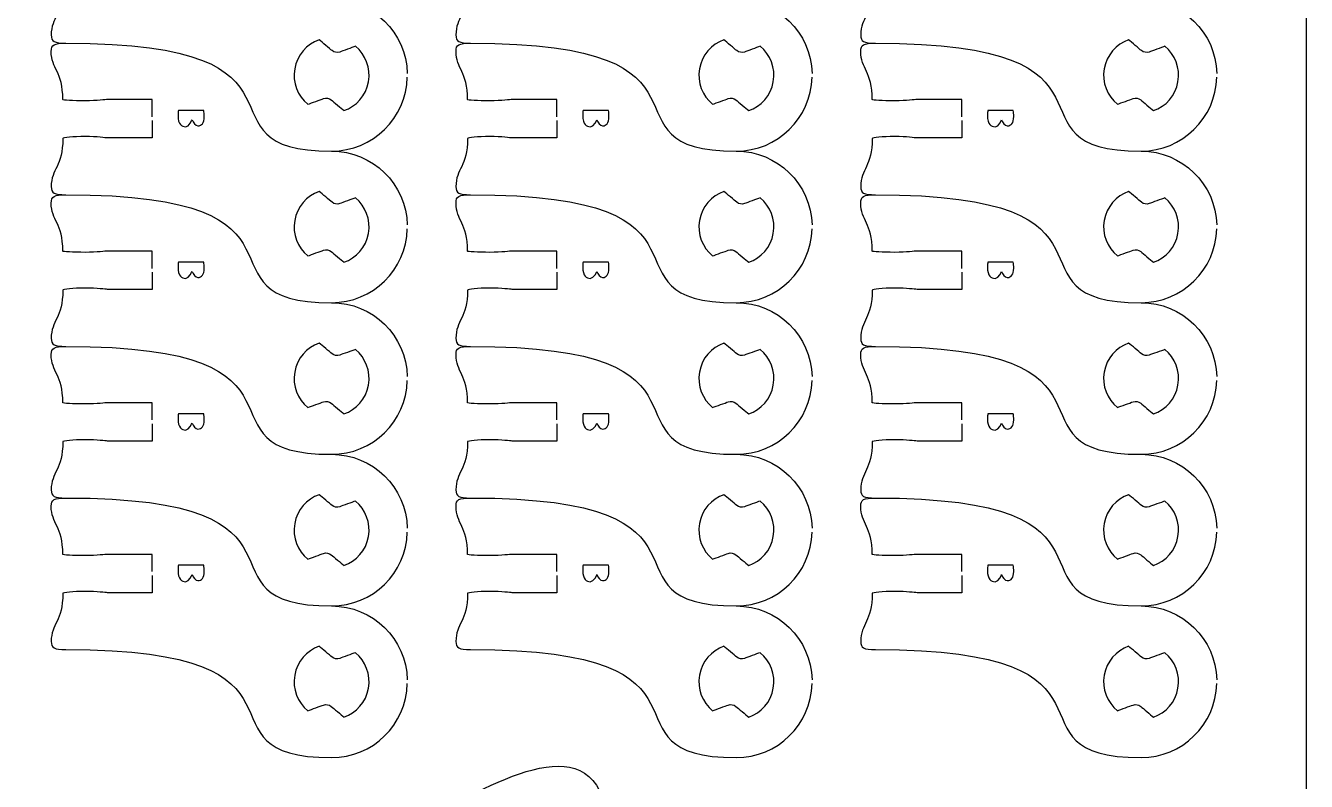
# Model space of a CAD drawing. Extents: x 0 to 300, y 0 to 300.
# Drawn here: x 199.8 to 300, y 188.4 to 247.6 of the extents above; entities that cross this region are included whole.
import ezdxf

# ---------------------------------------------------------------- set-up
doc = ezdxf.new("R2010")
doc.units = 0
doc.header["$MEASUREMENT"] = 0
doc.layers.add('DEFAULT', color=7, linetype='CONTINUOUS')

msp = doc.modelspace()

# ---------------------------------------------------------------- linework, layer by layer
at = {"layer": 'DEFAULT', "color": 1}
msp.add_lwpolyline([(300, 5.25), (300, 294.95)], dxfattribs=at)
for points, knots in [([(209.68, 252), (209.68, 251.55), (209.68, 251.1), (209.68, 250.65), (209.68, 250.65), (207.05, 250.65), (206.18, 250.65), (206, 250.65), (205.39, 250.75), (204.43, 250.75), (203.47, 250.75), (202.69, 250.66), (202.68, 250.6), (202.68, 248.39), (201.77, 248.23), (201.77, 246.84), (201.77, 246.32), (202, 246.19), (202.92, 246.19), (224.19, 246.19), (212.29, 237.75), (223.71, 237.74), (226.93, 237.74), (229.56, 240.32), (229.64, 243.53)], [0, 0, 0, 0, 3.83, 3.83, 3.83, 4.83, 4.83, 4.83, 5.83, 5.83, 5.83, 6.83, 6.83, 6.83, 7.83, 7.83, 7.83, 8.83, 8.83, 8.83, 9.83, 9.83, 9.83, 10.83, 10.83, 10.83, 10.83]), ([(241.35, 252), (241.35, 251.55), (241.35, 251.1), (241.35, 250.65), (241.35, 250.65), (238.73, 250.65), (237.85, 250.65), (237.68, 250.65), (237.07, 250.75), (236.1, 250.75), (235.14, 250.75), (234.36, 250.66), (234.35, 250.6), (234.35, 248.39), (233.44, 248.23), (233.44, 246.84), (233.44, 246.32), (233.67, 246.19), (234.59, 246.19), (255.86, 246.19), (243.96, 237.75), (255.38, 237.74), (258.61, 237.74), (261.24, 240.32), (261.32, 243.53)], [0, 0, 0, 0, 3.83, 3.83, 3.83, 4.83, 4.83, 4.83, 5.83, 5.83, 5.83, 6.83, 6.83, 6.83, 7.83, 7.83, 7.83, 8.83, 8.83, 8.83, 9.83, 9.83, 9.83, 10.83, 10.83, 10.83, 10.83]), ([(273.03, 252), (273.03, 251.55), (273.03, 251.1), (273.03, 250.65), (273.03, 250.65), (270.4, 250.65), (269.53, 250.65), (269.35, 250.65), (268.74, 250.75), (267.78, 250.75), (266.82, 250.75), (266.04, 250.66), (266.03, 250.6), (266.03, 248.39), (265.12, 248.23), (265.12, 246.84), (265.12, 246.32), (265.35, 246.19), (266.27, 246.19), (287.54, 246.19), (275.64, 237.75), (287.06, 237.74), (290.28, 237.74), (292.91, 240.32), (292.99, 243.53)], [0, 0, 0, 0, 3.83, 3.83, 3.83, 4.83, 4.83, 4.83, 5.83, 5.83, 5.83, 6.83, 6.83, 6.83, 7.83, 7.83, 7.83, 8.83, 8.83, 8.83, 9.83, 9.83, 9.83, 10.83, 10.83, 10.83, 10.83]), ([(209.68, 240.43), (209.68, 240.88), (209.68, 241.33), (209.68, 241.78), (208.51, 241.78), (207.35, 241.78), (206.18, 241.78), (206, 241.78), (205.4, 241.68), (204.43, 241.68), (203.46, 241.68), (202.68, 241.73), (202.68, 241.78), (202.68, 244), (201.77, 244.16), (201.77, 245.55), (201.77, 246.07), (202, 246.19), (202.92, 246.19)], [0, 0, 0, 0, 3.83, 3.83, 3.83, 13.75, 13.75, 13.75, 14.75, 14.75, 14.75, 15.75, 15.75, 15.75, 16.75, 16.75, 16.75, 17.75, 17.75, 17.75, 17.75]), ([(220.83, 244.19), (221.02, 245.27), (221.77, 246.11), (222.74, 246.45), (222.97, 246.26), (223.55, 245.77), (223.75, 245.61), (223.91, 245.47), (224.14, 245.43), (224.35, 245.5), (224.59, 245.59), (225.31, 245.85), (225.58, 245.95), (226.37, 245.3), (226.79, 244.25), (226.6, 243.17), (226.41, 242.08), (225.65, 241.24), (224.68, 240.91), (224.46, 241.1), (223.88, 241.58), (223.68, 241.75), (223.52, 241.89), (223.29, 241.93), (223.08, 241.85), (222.84, 241.77), (222.14, 241.51), (221.86, 241.41), (221.06, 242.05), (220.63, 243.11), (220.83, 244.19)], [1, 1, 1, 1, 2, 2, 2, 3, 3, 3, 4, 4, 4, 5, 5, 5, 6, 6, 6, 7, 7, 7, 8, 8, 8, 9, 9, 9, 10, 10, 10, 11, 11, 11, 11]), ([(241.35, 240.43), (241.35, 240.88), (241.35, 241.33), (241.35, 241.78), (240.19, 241.78), (239.02, 241.78), (237.85, 241.78), (237.68, 241.78), (237.07, 241.68), (236.1, 241.68), (235.13, 241.68), (234.35, 241.73), (234.35, 241.78), (234.35, 244), (233.45, 244.16), (233.45, 245.55), (233.45, 246.07), (233.67, 246.19), (234.59, 246.19)], [0, 0, 0, 0, 3.83, 3.83, 3.83, 13.75, 13.75, 13.75, 14.75, 14.75, 14.75, 15.75, 15.75, 15.75, 16.75, 16.75, 16.75, 17.75, 17.75, 17.75, 17.75]), ([(252.5, 244.19), (252.69, 245.27), (253.45, 246.11), (254.42, 246.45), (254.64, 246.26), (255.23, 245.77), (255.42, 245.61), (255.59, 245.47), (255.82, 245.43), (256.02, 245.5), (256.26, 245.59), (256.98, 245.85), (257.25, 245.95), (258.04, 245.3), (258.47, 244.25), (258.28, 243.17), (258.09, 242.08), (257.33, 241.24), (256.36, 240.91), (256.13, 241.1), (255.55, 241.58), (255.36, 241.75), (255.19, 241.89), (254.96, 241.93), (254.76, 241.85), (254.52, 241.77), (253.81, 241.51), (253.53, 241.41), (252.74, 242.05), (252.31, 243.11), (252.5, 244.19)], [1, 1, 1, 1, 2, 2, 2, 3, 3, 3, 4, 4, 4, 5, 5, 5, 6, 6, 6, 7, 7, 7, 8, 8, 8, 9, 9, 9, 10, 10, 10, 11, 11, 11, 11]), ([(273.03, 240.43), (273.03, 240.88), (273.03, 241.33), (273.03, 241.78), (271.86, 241.78), (270.7, 241.78), (269.53, 241.78), (269.35, 241.78), (268.75, 241.68), (267.78, 241.68), (266.81, 241.68), (266.03, 241.73), (266.03, 241.78), (266.03, 244), (265.12, 244.16), (265.12, 245.55), (265.12, 246.07), (265.35, 246.19), (266.27, 246.19)], [0, 0, 0, 0, 3.83, 3.83, 3.83, 13.75, 13.75, 13.75, 14.75, 14.75, 14.75, 15.75, 15.75, 15.75, 16.75, 16.75, 16.75, 17.75, 17.75, 17.75, 17.75]), ([(284.17, 244.19), (284.36, 245.27), (285.12, 246.11), (286.09, 246.45), (286.32, 246.26), (286.9, 245.77), (287.09, 245.61), (287.26, 245.47), (287.49, 245.43), (287.69, 245.5), (287.93, 245.59), (288.65, 245.85), (288.93, 245.95), (289.72, 245.3), (290.14, 244.25), (289.95, 243.17), (289.76, 242.08), (289, 241.24), (288.03, 240.91), (287.81, 241.1), (287.23, 241.58), (287.03, 241.75), (286.87, 241.89), (286.64, 241.93), (286.43, 241.85), (286.19, 241.77), (285.49, 241.51), (285.21, 241.41), (284.41, 242.05), (283.98, 243.11), (284.17, 244.19)], [1, 1, 1, 1, 2, 2, 2, 3, 3, 3, 4, 4, 4, 5, 5, 5, 6, 6, 6, 7, 7, 7, 8, 8, 8, 9, 9, 9, 10, 10, 10, 11, 11, 11, 11]), ([(209.68, 240.13), (209.68, 239.68), (209.68, 239.23), (209.68, 238.78), (209.68, 238.78), (207.05, 238.78), (206.18, 238.78), (206, 238.78), (205.39, 238.88), (204.43, 238.89), (203.47, 238.88), (202.69, 238.8), (202.68, 238.74), (202.68, 236.53), (201.77, 236.36), (201.77, 234.97), (201.77, 234.45), (202, 234.33), (202.92, 234.33), (224.19, 234.33), (212.29, 225.88), (223.71, 225.88), (226.93, 225.87), (229.56, 228.46), (229.64, 231.66)], [0, 0, 0, 0, 3.83, 3.83, 3.83, 4.83, 4.83, 4.83, 5.83, 5.83, 5.83, 6.83, 6.83, 6.83, 7.83, 7.83, 7.83, 8.83, 8.83, 8.83, 9.83, 9.83, 9.83, 10.83, 10.83, 10.83, 10.83]), ([(241.35, 240.13), (241.35, 239.68), (241.35, 239.23), (241.35, 238.78), (241.35, 238.78), (238.73, 238.78), (237.85, 238.78), (237.68, 238.78), (237.07, 238.88), (236.1, 238.89), (235.14, 238.88), (234.36, 238.8), (234.35, 238.74), (234.35, 236.53), (233.44, 236.36), (233.44, 234.97), (233.44, 234.45), (233.67, 234.33), (234.59, 234.33), (255.86, 234.33), (243.96, 225.88), (255.38, 225.88), (258.61, 225.87), (261.24, 228.46), (261.32, 231.66)], [0, 0, 0, 0, 3.83, 3.83, 3.83, 4.83, 4.83, 4.83, 5.83, 5.83, 5.83, 6.83, 6.83, 6.83, 7.83, 7.83, 7.83, 8.83, 8.83, 8.83, 9.83, 9.83, 9.83, 10.83, 10.83, 10.83, 10.83]), ([(273.03, 240.13), (273.03, 239.68), (273.03, 239.23), (273.03, 238.78), (273.03, 238.78), (270.4, 238.78), (269.53, 238.78), (269.35, 238.78), (268.74, 238.88), (267.78, 238.89), (266.82, 238.88), (266.04, 238.8), (266.03, 238.74), (266.03, 236.53), (265.12, 236.36), (265.12, 234.97), (265.12, 234.45), (265.35, 234.33), (266.27, 234.33), (287.54, 234.33), (275.64, 225.88), (287.06, 225.88), (290.28, 225.87), (292.91, 228.46), (292.99, 231.66)], [0, 0, 0, 0, 3.83, 3.83, 3.83, 4.83, 4.83, 4.83, 5.83, 5.83, 5.83, 6.83, 6.83, 6.83, 7.83, 7.83, 7.83, 8.83, 8.83, 8.83, 9.83, 9.83, 9.83, 10.83, 10.83, 10.83, 10.83]), ([(220.83, 232.32), (221.02, 233.4), (221.77, 234.24), (222.74, 234.58), (222.97, 234.39), (223.55, 233.91), (223.75, 233.74), (223.91, 233.6), (224.14, 233.56), (224.35, 233.63), (224.59, 233.73), (225.31, 233.98), (225.58, 234.08), (226.37, 233.43), (226.79, 232.38), (226.6, 231.3), (226.41, 230.22), (225.65, 229.38), (224.68, 229.04), (224.46, 229.23), (223.88, 229.71), (223.68, 229.88), (223.52, 230.02), (223.29, 230.06), (223.08, 229.99), (222.84, 229.9), (222.14, 229.64), (221.86, 229.54), (221.06, 230.19), (220.63, 231.24), (220.83, 232.32)], [1, 1, 1, 1, 2, 2, 2, 3, 3, 3, 4, 4, 4, 5, 5, 5, 6, 6, 6, 7, 7, 7, 8, 8, 8, 9, 9, 9, 10, 10, 10, 11, 11, 11, 11]), ([(252.5, 232.32), (252.69, 233.4), (253.45, 234.24), (254.42, 234.58), (254.64, 234.39), (255.23, 233.91), (255.42, 233.74), (255.59, 233.6), (255.82, 233.56), (256.02, 233.63), (256.26, 233.73), (256.98, 233.98), (257.25, 234.08), (258.04, 233.43), (258.47, 232.38), (258.28, 231.3), (258.09, 230.22), (257.33, 229.38), (256.36, 229.04), (256.13, 229.23), (255.55, 229.71), (255.36, 229.88), (255.19, 230.02), (254.96, 230.06), (254.76, 229.99), (254.52, 229.9), (253.81, 229.64), (253.53, 229.54), (252.74, 230.19), (252.31, 231.24), (252.5, 232.32)], [1, 1, 1, 1, 2, 2, 2, 3, 3, 3, 4, 4, 4, 5, 5, 5, 6, 6, 6, 7, 7, 7, 8, 8, 8, 9, 9, 9, 10, 10, 10, 11, 11, 11, 11]), ([(284.17, 232.32), (284.36, 233.4), (285.12, 234.24), (286.09, 234.58), (286.32, 234.39), (286.9, 233.91), (287.09, 233.74), (287.26, 233.6), (287.49, 233.56), (287.69, 233.63), (287.93, 233.73), (288.65, 233.98), (288.93, 234.08), (289.72, 233.43), (290.14, 232.38), (289.95, 231.3), (289.76, 230.22), (289, 229.38), (288.03, 229.04), (287.81, 229.23), (287.23, 229.71), (287.03, 229.88), (286.87, 230.02), (286.64, 230.06), (286.43, 229.99), (286.19, 229.9), (285.49, 229.64), (285.21, 229.54), (284.41, 230.19), (283.98, 231.24), (284.17, 232.32)], [1, 1, 1, 1, 2, 2, 2, 3, 3, 3, 4, 4, 4, 5, 5, 5, 6, 6, 6, 7, 7, 7, 8, 8, 8, 9, 9, 9, 10, 10, 10, 11, 11, 11, 11]), ([(209.68, 228.56), (209.68, 229.02), (209.68, 229.47), (209.68, 229.92), (208.51, 229.92), (207.35, 229.92), (206.18, 229.92), (206, 229.92), (205.4, 229.82), (204.43, 229.82), (203.46, 229.82), (202.68, 229.86), (202.68, 229.92), (202.68, 232.13), (201.77, 232.29), (201.77, 233.68), (201.77, 234.2), (202, 234.33), (202.92, 234.33)], [0, 0, 0, 0, 3.83, 3.83, 3.83, 13.75, 13.75, 13.75, 14.75, 14.75, 14.75, 15.75, 15.75, 15.75, 16.75, 16.75, 16.75, 17.75, 17.75, 17.75, 17.75]), ([(241.35, 228.56), (241.35, 229.02), (241.35, 229.47), (241.35, 229.92), (240.19, 229.92), (239.02, 229.92), (237.85, 229.92), (237.68, 229.92), (237.07, 229.82), (236.1, 229.82), (235.13, 229.82), (234.35, 229.86), (234.35, 229.92), (234.35, 232.13), (233.45, 232.29), (233.45, 233.68), (233.45, 234.2), (233.67, 234.33), (234.59, 234.33)], [0, 0, 0, 0, 3.83, 3.83, 3.83, 13.75, 13.75, 13.75, 14.75, 14.75, 14.75, 15.75, 15.75, 15.75, 16.75, 16.75, 16.75, 17.75, 17.75, 17.75, 17.75]), ([(273.03, 228.56), (273.03, 229.02), (273.03, 229.47), (273.03, 229.92), (271.86, 229.92), (270.7, 229.92), (269.53, 229.92), (269.35, 229.92), (268.75, 229.82), (267.78, 229.82), (266.81, 229.82), (266.03, 229.86), (266.03, 229.92), (266.03, 232.13), (265.12, 232.29), (265.12, 233.68), (265.12, 234.2), (265.35, 234.33), (266.27, 234.33)], [0, 0, 0, 0, 3.83, 3.83, 3.83, 13.75, 13.75, 13.75, 14.75, 14.75, 14.75, 15.75, 15.75, 15.75, 16.75, 16.75, 16.75, 17.75, 17.75, 17.75, 17.75]), ([(209.68, 228.26), (209.68, 227.81), (209.68, 227.36), (209.68, 226.91), (209.68, 226.91), (207.05, 226.92), (206.18, 226.92), (206, 226.92), (205.39, 227.02), (204.43, 227.02), (203.47, 227.02), (202.69, 226.93), (202.68, 226.87), (202.68, 224.66), (201.77, 224.5), (201.77, 223.1), (201.77, 222.58), (202, 222.46), (202.92, 222.46), (224.19, 222.46), (212.29, 214.01), (223.71, 214.01), (226.93, 214.01), (229.56, 216.59), (229.64, 219.79)], [0, 0, 0, 0, 3.83, 3.83, 3.83, 4.83, 4.83, 4.83, 5.83, 5.83, 5.83, 6.83, 6.83, 6.83, 7.83, 7.83, 7.83, 8.83, 8.83, 8.83, 9.83, 9.83, 9.83, 10.83, 10.83, 10.83, 10.83]), ([(241.35, 228.26), (241.35, 227.81), (241.35, 227.36), (241.35, 226.91), (241.35, 226.91), (238.73, 226.92), (237.85, 226.92), (237.68, 226.92), (237.07, 227.02), (236.1, 227.02), (235.14, 227.02), (234.36, 226.93), (234.35, 226.87), (234.35, 224.66), (233.44, 224.5), (233.44, 223.1), (233.44, 222.58), (233.67, 222.46), (234.59, 222.46), (255.86, 222.46), (243.96, 214.01), (255.38, 214.01), (258.61, 214.01), (261.24, 216.59), (261.32, 219.79)], [0, 0, 0, 0, 3.83, 3.83, 3.83, 4.83, 4.83, 4.83, 5.83, 5.83, 5.83, 6.83, 6.83, 6.83, 7.83, 7.83, 7.83, 8.83, 8.83, 8.83, 9.83, 9.83, 9.83, 10.83, 10.83, 10.83, 10.83]), ([(273.03, 228.26), (273.03, 227.81), (273.03, 227.36), (273.03, 226.91), (273.03, 226.91), (270.4, 226.92), (269.53, 226.92), (269.35, 226.92), (268.74, 227.02), (267.78, 227.02), (266.82, 227.02), (266.04, 226.93), (266.03, 226.87), (266.03, 224.66), (265.12, 224.5), (265.12, 223.1), (265.12, 222.58), (265.35, 222.46), (266.27, 222.46), (287.54, 222.46), (275.64, 214.01), (287.06, 214.01), (290.28, 214.01), (292.91, 216.59), (292.99, 219.79)], [0, 0, 0, 0, 3.83, 3.83, 3.83, 4.83, 4.83, 4.83, 5.83, 5.83, 5.83, 6.83, 6.83, 6.83, 7.83, 7.83, 7.83, 8.83, 8.83, 8.83, 9.83, 9.83, 9.83, 10.83, 10.83, 10.83, 10.83]), ([(220.83, 220.45), (221.02, 221.53), (221.77, 222.37), (222.74, 222.72), (222.97, 222.53), (223.55, 222.04), (223.75, 221.87), (223.91, 221.73), (224.14, 221.7), (224.35, 221.77), (224.59, 221.86), (225.31, 222.12), (225.58, 222.21), (226.37, 221.57), (226.79, 220.51), (226.6, 219.43), (226.41, 218.35), (225.65, 217.51), (224.68, 217.17), (224.46, 217.36), (223.88, 217.85), (223.68, 218.01), (223.52, 218.15), (223.29, 218.19), (223.08, 218.12), (222.84, 218.03), (222.14, 217.77), (221.86, 217.67), (221.06, 218.32), (220.63, 219.37), (220.83, 220.45)], [1, 1, 1, 1, 2, 2, 2, 3, 3, 3, 4, 4, 4, 5, 5, 5, 6, 6, 6, 7, 7, 7, 8, 8, 8, 9, 9, 9, 10, 10, 10, 11, 11, 11, 11]), ([(252.5, 220.45), (252.69, 221.53), (253.45, 222.37), (254.42, 222.72), (254.64, 222.53), (255.23, 222.04), (255.42, 221.87), (255.59, 221.73), (255.82, 221.7), (256.02, 221.77), (256.26, 221.86), (256.98, 222.12), (257.25, 222.21), (258.04, 221.57), (258.47, 220.51), (258.28, 219.43), (258.09, 218.35), (257.33, 217.51), (256.36, 217.17), (256.13, 217.36), (255.55, 217.85), (255.36, 218.01), (255.19, 218.15), (254.96, 218.19), (254.76, 218.12), (254.52, 218.03), (253.81, 217.77), (253.53, 217.67), (252.74, 218.32), (252.31, 219.37), (252.5, 220.45)], [1, 1, 1, 1, 2, 2, 2, 3, 3, 3, 4, 4, 4, 5, 5, 5, 6, 6, 6, 7, 7, 7, 8, 8, 8, 9, 9, 9, 10, 10, 10, 11, 11, 11, 11]), ([(284.17, 220.45), (284.36, 221.53), (285.12, 222.37), (286.09, 222.72), (286.32, 222.53), (286.9, 222.04), (287.09, 221.87), (287.26, 221.73), (287.49, 221.7), (287.69, 221.77), (287.93, 221.86), (288.65, 222.12), (288.93, 222.21), (289.72, 221.57), (290.14, 220.51), (289.95, 219.43), (289.76, 218.35), (289, 217.51), (288.03, 217.17), (287.81, 217.36), (287.23, 217.85), (287.03, 218.01), (286.87, 218.15), (286.64, 218.19), (286.43, 218.12), (286.19, 218.03), (285.49, 217.77), (285.21, 217.67), (284.41, 218.32), (283.98, 219.37), (284.17, 220.45)], [1, 1, 1, 1, 2, 2, 2, 3, 3, 3, 4, 4, 4, 5, 5, 5, 6, 6, 6, 7, 7, 7, 8, 8, 8, 9, 9, 9, 10, 10, 10, 11, 11, 11, 11]), ([(209.68, 216.7), (209.68, 217.15), (209.68, 217.6), (209.68, 218.05), (208.51, 218.05), (207.35, 218.05), (206.18, 218.05), (206, 218.05), (205.4, 217.95), (204.43, 217.95), (203.46, 217.95), (202.68, 218), (202.68, 218.05), (202.68, 220.26), (201.77, 220.42), (201.77, 221.82), (201.77, 222.33), (202, 222.46), (202.92, 222.46)], [0, 0, 0, 0, 3.83, 3.83, 3.83, 13.75, 13.75, 13.75, 14.75, 14.75, 14.75, 15.75, 15.75, 15.75, 16.75, 16.75, 16.75, 17.75, 17.75, 17.75, 17.75]), ([(241.35, 216.7), (241.35, 217.15), (241.35, 217.6), (241.35, 218.05), (240.19, 218.05), (239.02, 218.05), (237.85, 218.05), (237.68, 218.05), (237.07, 217.95), (236.1, 217.95), (235.13, 217.95), (234.35, 218), (234.35, 218.05), (234.35, 220.26), (233.45, 220.42), (233.45, 221.82), (233.45, 222.33), (233.67, 222.46), (234.59, 222.46)], [0, 0, 0, 0, 3.83, 3.83, 3.83, 13.75, 13.75, 13.75, 14.75, 14.75, 14.75, 15.75, 15.75, 15.75, 16.75, 16.75, 16.75, 17.75, 17.75, 17.75, 17.75]), ([(273.03, 216.7), (273.03, 217.15), (273.03, 217.6), (273.03, 218.05), (271.86, 218.05), (270.7, 218.05), (269.53, 218.05), (269.35, 218.05), (268.75, 217.95), (267.78, 217.95), (266.81, 217.95), (266.03, 218), (266.03, 218.05), (266.03, 220.26), (265.12, 220.42), (265.12, 221.82), (265.12, 222.33), (265.35, 222.46), (266.27, 222.46)], [0, 0, 0, 0, 3.83, 3.83, 3.83, 13.75, 13.75, 13.75, 14.75, 14.75, 14.75, 15.75, 15.75, 15.75, 16.75, 16.75, 16.75, 17.75, 17.75, 17.75, 17.75]), ([(209.68, 216.4), (209.68, 215.95), (209.68, 215.5), (209.68, 215.05), (209.68, 215.05), (207.05, 215.05), (206.18, 215.05), (206, 215.05), (205.39, 215.15), (204.43, 215.15), (203.47, 215.15), (202.69, 215.06), (202.68, 215), (202.68, 212.79), (201.77, 212.63), (201.77, 211.24), (201.77, 210.71), (202, 210.59), (202.92, 210.59), (224.19, 210.59), (212.29, 202.15), (223.71, 202.14), (226.93, 202.14), (229.56, 204.72), (229.64, 207.92)], [0, 0, 0, 0, 3.83, 3.83, 3.83, 4.83, 4.83, 4.83, 5.83, 5.83, 5.83, 6.83, 6.83, 6.83, 7.83, 7.83, 7.83, 8.83, 8.83, 8.83, 9.83, 9.83, 9.83, 10.83, 10.83, 10.83, 10.83]), ([(241.35, 216.4), (241.35, 215.95), (241.35, 215.5), (241.35, 215.05), (241.35, 215.05), (238.73, 215.05), (237.85, 215.05), (237.68, 215.05), (237.07, 215.15), (236.1, 215.15), (235.14, 215.15), (234.36, 215.06), (234.35, 215), (234.35, 212.79), (233.44, 212.63), (233.44, 211.24), (233.44, 210.71), (233.67, 210.59), (234.59, 210.59), (255.86, 210.59), (243.96, 202.15), (255.38, 202.14), (258.61, 202.14), (261.24, 204.72), (261.32, 207.92)], [0, 0, 0, 0, 3.83, 3.83, 3.83, 4.83, 4.83, 4.83, 5.83, 5.83, 5.83, 6.83, 6.83, 6.83, 7.83, 7.83, 7.83, 8.83, 8.83, 8.83, 9.83, 9.83, 9.83, 10.83, 10.83, 10.83, 10.83]), ([(273.03, 216.4), (273.03, 215.95), (273.03, 215.5), (273.03, 215.05), (273.03, 215.05), (270.4, 215.05), (269.53, 215.05), (269.35, 215.05), (268.74, 215.15), (267.78, 215.15), (266.82, 215.15), (266.04, 215.06), (266.03, 215), (266.03, 212.79), (265.12, 212.63), (265.12, 211.24), (265.12, 210.71), (265.35, 210.59), (266.27, 210.59), (287.54, 210.59), (275.64, 202.15), (287.06, 202.14), (290.28, 202.14), (292.91, 204.72), (292.99, 207.92)], [0, 0, 0, 0, 3.83, 3.83, 3.83, 4.83, 4.83, 4.83, 5.83, 5.83, 5.83, 6.83, 6.83, 6.83, 7.83, 7.83, 7.83, 8.83, 8.83, 8.83, 9.83, 9.83, 9.83, 10.83, 10.83, 10.83, 10.83]), ([(209.68, 204.83), (209.68, 205.28), (209.68, 205.73), (209.68, 206.18), (208.51, 206.18), (207.35, 206.18), (206.18, 206.18), (206, 206.18), (205.4, 206.08), (204.43, 206.08), (203.46, 206.08), (202.68, 206.13), (202.68, 206.18), (202.68, 208.39), (201.77, 208.56), (201.77, 209.95), (201.77, 210.47), (202, 210.59), (202.92, 210.59)], [0, 0, 0, 0, 3.83, 3.83, 3.83, 13.75, 13.75, 13.75, 14.75, 14.75, 14.75, 15.75, 15.75, 15.75, 16.75, 16.75, 16.75, 17.75, 17.75, 17.75, 17.75]), ([(220.83, 208.59), (221.02, 209.67), (221.77, 210.51), (222.74, 210.85), (222.97, 210.66), (223.55, 210.17), (223.75, 210.01), (223.91, 209.87), (224.14, 209.83), (224.35, 209.9), (224.59, 209.99), (225.31, 210.25), (225.58, 210.35), (226.37, 209.7), (226.79, 208.65), (226.6, 207.57), (226.41, 206.48), (225.65, 205.64), (224.68, 205.31), (224.46, 205.49), (223.88, 205.98), (223.68, 206.15), (223.52, 206.28), (223.29, 206.33), (223.08, 206.25), (222.84, 206.16), (222.14, 205.91), (221.86, 205.8), (221.06, 206.45), (220.63, 207.5), (220.83, 208.59)], [1, 1, 1, 1, 2, 2, 2, 3, 3, 3, 4, 4, 4, 5, 5, 5, 6, 6, 6, 7, 7, 7, 8, 8, 8, 9, 9, 9, 10, 10, 10, 11, 11, 11, 11]), ([(241.35, 204.83), (241.35, 205.28), (241.35, 205.73), (241.35, 206.18), (240.19, 206.18), (239.02, 206.18), (237.85, 206.18), (237.68, 206.18), (237.07, 206.08), (236.1, 206.08), (235.13, 206.08), (234.35, 206.13), (234.35, 206.18), (234.35, 208.39), (233.45, 208.56), (233.45, 209.95), (233.45, 210.47), (233.67, 210.59), (234.59, 210.59)], [0, 0, 0, 0, 3.83, 3.83, 3.83, 13.75, 13.75, 13.75, 14.75, 14.75, 14.75, 15.75, 15.75, 15.75, 16.75, 16.75, 16.75, 17.75, 17.75, 17.75, 17.75]), ([(252.5, 208.59), (252.69, 209.67), (253.45, 210.51), (254.42, 210.85), (254.64, 210.66), (255.23, 210.17), (255.42, 210.01), (255.59, 209.87), (255.82, 209.83), (256.02, 209.9), (256.26, 209.99), (256.98, 210.25), (257.25, 210.35), (258.04, 209.7), (258.47, 208.65), (258.28, 207.57), (258.09, 206.48), (257.33, 205.64), (256.36, 205.31), (256.13, 205.49), (255.55, 205.98), (255.36, 206.15), (255.19, 206.28), (254.96, 206.33), (254.76, 206.25), (254.52, 206.16), (253.81, 205.91), (253.53, 205.8), (252.74, 206.45), (252.31, 207.5), (252.5, 208.59)], [1, 1, 1, 1, 2, 2, 2, 3, 3, 3, 4, 4, 4, 5, 5, 5, 6, 6, 6, 7, 7, 7, 8, 8, 8, 9, 9, 9, 10, 10, 10, 11, 11, 11, 11]), ([(273.03, 204.83), (273.03, 205.28), (273.03, 205.73), (273.03, 206.18), (271.86, 206.18), (270.7, 206.18), (269.53, 206.18), (269.35, 206.18), (268.75, 206.08), (267.78, 206.08), (266.81, 206.08), (266.03, 206.13), (266.03, 206.18), (266.03, 208.39), (265.12, 208.56), (265.12, 209.95), (265.12, 210.47), (265.35, 210.59), (266.27, 210.59)], [0, 0, 0, 0, 3.83, 3.83, 3.83, 13.75, 13.75, 13.75, 14.75, 14.75, 14.75, 15.75, 15.75, 15.75, 16.75, 16.75, 16.75, 17.75, 17.75, 17.75, 17.75]), ([(284.17, 208.59), (284.36, 209.67), (285.12, 210.51), (286.09, 210.85), (286.32, 210.66), (286.9, 210.17), (287.09, 210.01), (287.26, 209.87), (287.49, 209.83), (287.69, 209.9), (287.93, 209.99), (288.65, 210.25), (288.93, 210.35), (289.72, 209.7), (290.14, 208.65), (289.95, 207.57), (289.76, 206.48), (289, 205.64), (288.03, 205.31), (287.81, 205.49), (287.23, 205.98), (287.03, 206.15), (286.87, 206.28), (286.64, 206.33), (286.43, 206.25), (286.19, 206.16), (285.49, 205.91), (285.21, 205.8), (284.41, 206.45), (283.98, 207.5), (284.17, 208.59)], [1, 1, 1, 1, 2, 2, 2, 3, 3, 3, 4, 4, 4, 5, 5, 5, 6, 6, 6, 7, 7, 7, 8, 8, 8, 9, 9, 9, 10, 10, 10, 11, 11, 11, 11]), ([(209.68, 204.53), (209.68, 204.08), (209.68, 203.63), (209.68, 203.18), (209.68, 203.18), (207.05, 203.18), (206.18, 203.18), (206, 203.18), (205.39, 203.28), (204.43, 203.28), (203.47, 203.28), (202.69, 203.19), (202.68, 203.13), (202.68, 200.92), (201.77, 200.76), (201.77, 199.37), (201.77, 198.85), (202, 198.72), (202.92, 198.72), (224.19, 198.72), (212.29, 190.28), (223.71, 190.27), (226.93, 190.27), (229.56, 192.85), (229.64, 196.06)], [0, 0, 0, 0, 3.83, 3.83, 3.83, 4.83, 4.83, 4.83, 5.83, 5.83, 5.83, 6.83, 6.83, 6.83, 7.83, 7.83, 7.83, 8.83, 8.83, 8.83, 9.83, 9.83, 9.83, 10.83, 10.83, 10.83, 10.83]), ([(241.35, 204.53), (241.35, 204.08), (241.35, 203.63), (241.35, 203.18), (241.35, 203.18), (238.73, 203.18), (237.85, 203.18), (237.68, 203.18), (237.07, 203.28), (236.1, 203.28), (235.14, 203.28), (234.36, 203.19), (234.35, 203.13), (234.35, 200.92), (233.44, 200.76), (233.44, 199.37), (233.44, 198.85), (233.67, 198.72), (234.59, 198.72), (255.86, 198.72), (243.96, 190.28), (255.38, 190.27), (258.61, 190.27), (261.24, 192.85), (261.32, 196.06)], [0, 0, 0, 0, 3.83, 3.83, 3.83, 4.83, 4.83, 4.83, 5.83, 5.83, 5.83, 6.83, 6.83, 6.83, 7.83, 7.83, 7.83, 8.83, 8.83, 8.83, 9.83, 9.83, 9.83, 10.83, 10.83, 10.83, 10.83]), ([(273.03, 204.53), (273.03, 204.08), (273.03, 203.63), (273.03, 203.18), (273.03, 203.18), (270.4, 203.18), (269.53, 203.18), (269.35, 203.18), (268.74, 203.28), (267.78, 203.28), (266.82, 203.28), (266.04, 203.19), (266.03, 203.13), (266.03, 200.92), (265.12, 200.76), (265.12, 199.37), (265.12, 198.85), (265.35, 198.72), (266.27, 198.72), (287.54, 198.72), (275.64, 190.28), (287.06, 190.27), (290.28, 190.27), (292.91, 192.85), (292.99, 196.06)], [0, 0, 0, 0, 3.83, 3.83, 3.83, 4.83, 4.83, 4.83, 5.83, 5.83, 5.83, 6.83, 6.83, 6.83, 7.83, 7.83, 7.83, 8.83, 8.83, 8.83, 9.83, 9.83, 9.83, 10.83, 10.83, 10.83, 10.83]), ([(220.83, 196.72), (221.02, 197.8), (221.77, 198.64), (222.74, 198.98), (222.97, 198.79), (223.55, 198.3), (223.75, 198.14), (223.91, 198), (224.14, 197.96), (224.35, 198.03), (224.59, 198.12), (225.31, 198.38), (225.58, 198.48), (226.37, 197.83), (226.79, 196.78), (226.6, 195.7), (226.41, 194.61), (225.65, 193.77), (224.68, 193.44), (224.46, 193.63), (223.88, 194.11), (223.68, 194.28), (223.52, 194.42), (223.29, 194.46), (223.08, 194.38), (222.84, 194.3), (222.14, 194.04), (221.86, 193.94), (221.06, 194.59), (220.63, 195.64), (220.83, 196.72)], [1, 1, 1, 1, 2, 2, 2, 3, 3, 3, 4, 4, 4, 5, 5, 5, 6, 6, 6, 7, 7, 7, 8, 8, 8, 9, 9, 9, 10, 10, 10, 11, 11, 11, 11]), ([(252.5, 196.72), (252.69, 197.8), (253.45, 198.64), (254.42, 198.98), (254.64, 198.79), (255.23, 198.3), (255.42, 198.14), (255.59, 198), (255.82, 197.96), (256.02, 198.03), (256.26, 198.12), (256.98, 198.38), (257.25, 198.48), (258.04, 197.83), (258.47, 196.78), (258.28, 195.7), (258.09, 194.61), (257.33, 193.77), (256.36, 193.44), (256.13, 193.63), (255.55, 194.11), (255.36, 194.28), (255.19, 194.42), (254.96, 194.46), (254.76, 194.38), (254.52, 194.3), (253.81, 194.04), (253.53, 193.94), (252.74, 194.59), (252.31, 195.64), (252.5, 196.72)], [1, 1, 1, 1, 2, 2, 2, 3, 3, 3, 4, 4, 4, 5, 5, 5, 6, 6, 6, 7, 7, 7, 8, 8, 8, 9, 9, 9, 10, 10, 10, 11, 11, 11, 11]), ([(284.17, 196.72), (284.36, 197.8), (285.12, 198.64), (286.09, 198.98), (286.32, 198.79), (286.9, 198.3), (287.09, 198.14), (287.26, 198), (287.49, 197.96), (287.69, 198.03), (287.93, 198.12), (288.65, 198.38), (288.93, 198.48), (289.72, 197.83), (290.14, 196.78), (289.95, 195.7), (289.76, 194.61), (289, 193.77), (288.03, 193.44), (287.81, 193.63), (287.23, 194.11), (287.03, 194.28), (286.87, 194.42), (286.64, 194.46), (286.43, 194.38), (286.19, 194.3), (285.49, 194.04), (285.21, 193.94), (284.41, 194.59), (283.98, 195.64), (284.17, 196.72)], [1, 1, 1, 1, 2, 2, 2, 3, 3, 3, 4, 4, 4, 5, 5, 5, 6, 6, 6, 7, 7, 7, 8, 8, 8, 9, 9, 9, 10, 10, 10, 11, 11, 11, 11]), ([(180.58, 166.87), (180.19, 167.1), (179.8, 167.32), (179.41, 167.55), (179.41, 167.55), (178.09, 165.28), (177.66, 164.52), (177.57, 164.37), (177.35, 163.79), (176.87, 162.96), (176.38, 162.12), (175.95, 161.46), (175.9, 161.49), (172.02, 163.73), (174.06, 166.45), (175.88, 169.28), (181.36, 177.83), (188.28, 173.45), (196.01, 177.38), (203.73, 181.31), (207.63, 187.84), (211.54, 183.28), (211.58, 183.24), (211.01, 182.7), (210.28, 182.07), (209.55, 181.44), (209.02, 181.12), (208.89, 181), (208.22, 180.44), (206.23, 178.72), (206.23, 178.72), (206.88, 177.97), (207.53, 177.21), (208.18, 176.45), (208.18, 176.45), (210.17, 178.16), (210.84, 178.73), (210.97, 178.84), (211.37, 179.31), (212.1, 179.94), (212.84, 180.57), (213.46, 181.05), (213.49, 181.01), (214.59, 179.73), (226.26, 183.1), (229.87, 184.85), (234.73, 187.21), (242.78, 192.79), (244.9, 187.18), (244.92, 187.12), (244.2, 186.81), (243.3, 186.46), (242.39, 186.13), (241.79, 186), (241.62, 185.94), (240.8, 185.63), (238.35, 184.71), (238.35, 184.71), (238.7, 183.77), (239.05, 182.84), (239.41, 181.9), (239.41, 181.9), (241.86, 182.83), (242.68, 183.13), (242.84, 183.2), (243.38, 183.5), (244.28, 183.84), (245.19, 184.19), (245.94, 184.42), (245.96, 184.37), (246.48, 182.8), (257.5, 180.78), (262.49, 180.7), (267.49, 180.62), (275.17, 182.65), (275.23, 176.84), (275.23, 176.78), (274.45, 176.73), (273.49, 176.72), (272.52, 176.71), (271.91, 176.8), (271.73, 176.8), (270.86, 176.79), (268.23, 176.76), (268.23, 176.76), (268.25, 175.76), (268.26, 174.76), (268.27, 173.76), (268.27, 173.76), (270.89, 173.79), (271.77, 173.8), (271.94, 173.8), (272.55, 173.91), (273.52, 173.92), (274.49, 173.93), (275.27, 173.89), (275.27, 173.84), (275.3, 170.84), (279.04, 166.68), (283.33, 165.18), (287.62, 163.68), (294.8, 160.86), (292.81, 155.2), (292.79, 155.14), (292.04, 155.36), (291.13, 155.68), (290.22, 156.01), (289.68, 156.3), (289.51, 156.36), (288.69, 156.65), (286.21, 157.52), (286.21, 157.52), (285.88, 156.57), (285.55, 155.63), (285.21, 154.69), (285.21, 154.69), (287.69, 153.82), (288.52, 153.53), (288.68, 153.47), (289.29, 153.36), (290.2, 153.04), (291.12, 152.72), (291.84, 152.42), (291.82, 152.37), (290.83, 149.54), (289.06, 149.66), (287.15, 144.59), (285.14, 139.26), (290.74, 135.84), (289.24, 133.24), (289.21, 133.2), (288.51, 133.55), (287.67, 134.03), (286.83, 134.52), (286.36, 134.91), (286.21, 135), (285.45, 135.43), (283.17, 136.75), (283.17, 136.75), (282.67, 135.88), (282.17, 135.02), (281.67, 134.15), (281.67, 134.15), (283.95, 132.84), (284.7, 132.4), (284.85, 132.31), (285.43, 132.09), (286.27, 131.61), (287.1, 131.12), (287.76, 130.69), (287.73, 130.65), (286.23, 128.05), (277.79, 130.36), (276.01, 127.77), (274.23, 125.18), (270.35, 123.33), (269.54, 121.88), (269.51, 121.83), (268.81, 122.18), (267.97, 122.67), (267.14, 123.15), (266.66, 123.55), (266.51, 123.63), (265.75, 124.07), (263.48, 125.38), (263.48, 125.38), (262.98, 124.52), (262.48, 123.65), (261.98, 122.79), (261.98, 122.79), (264.25, 121.47), (265.01, 121.03), (265.16, 120.95), (265.74, 120.73), (266.57, 120.25), (267.41, 119.76), (268.07, 119.33), (268.04, 119.28), (266.61, 116.83), (260.54, 116.51), (257.12, 118.56), (253.7, 120.62), (256.25, 123.13), (254.97, 123.87), (253.48, 124.72), (254.19, 124.32), (252.41, 125.35)], [0, 0, 0, 0, 3.830209, 3.830209, 3.830209, 4.830209, 4.830209, 4.830209, 5.830209, 5.830209, 5.830209, 6.830209, 6.830209, 6.830209, 7.830209, 7.830209, 7.830209, 8.830209, 8.830209, 8.830209, 9.830209, 9.830209, 9.830209, 10.830209, 10.830209, 10.830209, 11.830209, 11.830209, 11.830209, 12.830209, 12.830209, 12.830209, 21.332803, 21.332803, 21.332803, 22.332803, 22.332803, 22.332803, 23.332803, 23.332803, 23.332803, 24.332803, 24.332803, 24.332803, 25.332803, 25.332803, 25.332803, 26.332803, 26.332803, 26.332803, 27.332803, 27.332803, 27.332803, 28.332803, 28.332803, 28.332803, 29.332803, 29.332803, 29.332803, 37.839365, 37.839365, 37.839365, 38.839365, 38.839365, 38.839365, 39.839365, 39.839365, 39.839365, 40.839365, 40.839365, 40.839365, 41.839365, 41.839365, 41.839365, 42.839365, 42.839365, 42.839365, 43.839365, 43.839365, 43.839365, 44.839365, 44.839365, 44.839365, 45.839365, 45.839365, 45.839365, 54.349952, 54.349952, 54.349952, 55.349952, 55.349952, 55.349952, 56.349952, 56.349952, 56.349952, 57.349952, 57.349952, 57.349952, 58.349952, 58.349952, 58.349952, 59.349952, 59.349952, 59.349952, 60.349952, 60.349952, 60.349952, 61.349952, 61.349952, 61.349952, 62.349952, 62.349952, 62.349952, 70.860728, 70.860728, 70.860728, 71.860728, 71.860728, 71.860728, 72.860728, 72.860728, 72.860728, 73.860728, 73.860728, 73.860728, 74.860728, 74.860728, 74.860728, 75.860728, 75.860728, 75.860728, 76.860728, 76.860728, 76.860728, 77.860728, 77.860728, 77.860728, 78.860728, 78.860728, 78.860728, 87.36468, 87.36468, 87.36468, 88.36468, 88.36468, 88.36468, 89.36468, 89.36468, 89.36468, 90.36468, 90.36468, 90.36468, 91.36468, 91.36468, 91.36468, 92.36468, 92.36468, 92.36468, 93.36468, 93.36468, 93.36468, 94.36468, 94.36468, 94.36468, 95.36468, 95.36468, 95.36468, 103.863627, 103.863627, 103.863627, 104.863627, 104.863627, 104.863627, 105.863627, 105.863627, 105.863627, 106.863627, 106.863627, 106.863627, 107.863627, 107.863627, 107.863627, 108.863627, 108.863627, 108.863627, 109.863627, 109.863627, 109.863627, 109.863627])]:
    msp.add_open_spline(points, degree=3, knots=knots, dxfattribs=at)
for points in [[(223.71, 249.61), (226.93, 249.61), (229.57, 247.03), (229.64, 243.83)], [(255.39, 249.61), (258.6, 249.61), (261.24, 247.03), (261.32, 243.83)], [(287.06, 249.61), (290.28, 249.61), (292.91, 247.03), (292.99, 243.83)], [(223.71, 237.74), (226.93, 237.74), (229.57, 235.16), (229.64, 231.96)], [(255.39, 237.74), (258.6, 237.74), (261.24, 235.16), (261.32, 231.96)], [(287.06, 237.74), (290.28, 237.74), (292.91, 235.16), (292.99, 231.96)], [(223.71, 225.88), (226.93, 225.88), (229.57, 223.29), (229.64, 220.09)], [(255.39, 225.88), (258.6, 225.88), (261.24, 223.29), (261.32, 220.09)], [(287.06, 225.88), (290.28, 225.88), (292.91, 223.29), (292.99, 220.09)], [(223.71, 214.01), (226.93, 214.01), (229.57, 211.43), (229.64, 208.23)], [(255.39, 214.01), (258.6, 214.01), (261.24, 211.43), (261.32, 208.23)], [(287.06, 214.01), (290.28, 214.01), (292.91, 211.43), (292.99, 208.23)], [(223.71, 202.14), (226.93, 202.14), (229.57, 199.56), (229.64, 196.36)], [(255.39, 202.14), (258.6, 202.14), (261.24, 199.56), (261.32, 196.36)], [(287.06, 202.14), (290.28, 202.14), (292.91, 199.56), (292.99, 196.36)]]:
    msp.add_open_spline(points, degree=3, dxfattribs=at)
at = {"layer": 'DEFAULT', "color": 250}
for points in [[(213.71, 240.92), (213.73, 240.81), (213.75, 240.63), (213.75, 240.44), (213.75, 240.18), (213.7, 240.01), (213.6, 239.89), (213.52, 239.78), (213.4, 239.72), (213.25, 239.72), (213.05, 239.72), (212.88, 239.98), (212.8, 240.19), (212.8, 240.19), (212.59, 239.65), (212.29, 239.65), (212.12, 239.65), (211.98, 239.72), (211.88, 239.82), (211.76, 239.96), (211.7, 240.19), (211.7, 240.52), (211.7, 240.7), (211.71, 240.83), (211.72, 240.92), (212.38, 240.92), (213.04, 240.92), (213.71, 240.92)], [(245.38, 240.92), (245.41, 240.81), (245.42, 240.63), (245.42, 240.44), (245.42, 240.18), (245.38, 240.01), (245.28, 239.89), (245.2, 239.78), (245.08, 239.72), (244.92, 239.72), (244.73, 239.72), (244.55, 239.98), (244.48, 240.19), (244.48, 240.19), (244.26, 239.65), (243.96, 239.65), (243.79, 239.65), (243.66, 239.72), (243.56, 239.82), (243.43, 239.96), (243.37, 240.19), (243.37, 240.52), (243.37, 240.7), (243.38, 240.83), (243.39, 240.92), (244.06, 240.92), (244.72, 240.92), (245.38, 240.92)], [(277.06, 240.92), (277.08, 240.81), (277.1, 240.63), (277.1, 240.44), (277.1, 240.18), (277.05, 240.01), (276.95, 239.89), (276.87, 239.78), (276.75, 239.72), (276.59, 239.72), (276.4, 239.72), (276.23, 239.98), (276.15, 240.19), (276.15, 240.19), (275.94, 239.65), (275.64, 239.65), (275.46, 239.65), (275.33, 239.72), (275.23, 239.82), (275.1, 239.96), (275.04, 240.19), (275.04, 240.52), (275.04, 240.7), (275.06, 240.83), (275.07, 240.92), (275.73, 240.92), (276.39, 240.92), (277.06, 240.92)], [(213.71, 229.05), (213.73, 228.94), (213.75, 228.76), (213.75, 228.58), (213.75, 228.32), (213.7, 228.15), (213.6, 228.02), (213.52, 227.92), (213.4, 227.85), (213.25, 227.85), (213.05, 227.85), (212.88, 228.11), (212.8, 228.32), (212.8, 228.32), (212.59, 227.78), (212.29, 227.78), (212.12, 227.78), (211.98, 227.85), (211.88, 227.95), (211.76, 228.09), (211.7, 228.32), (211.7, 228.65), (211.7, 228.83), (211.71, 228.97), (211.72, 229.05), (212.38, 229.05), (213.04, 229.05), (213.71, 229.05)], [(245.38, 229.05), (245.41, 228.94), (245.42, 228.76), (245.42, 228.58), (245.42, 228.32), (245.38, 228.15), (245.28, 228.02), (245.2, 227.92), (245.08, 227.85), (244.92, 227.85), (244.73, 227.85), (244.55, 228.11), (244.48, 228.32), (244.48, 228.32), (244.26, 227.78), (243.96, 227.78), (243.79, 227.78), (243.66, 227.85), (243.56, 227.95), (243.43, 228.09), (243.37, 228.32), (243.37, 228.65), (243.37, 228.83), (243.38, 228.97), (243.39, 229.05), (244.06, 229.05), (244.72, 229.05), (245.38, 229.05)], [(277.06, 229.05), (277.08, 228.94), (277.1, 228.76), (277.1, 228.58), (277.1, 228.32), (277.05, 228.15), (276.95, 228.02), (276.87, 227.92), (276.75, 227.85), (276.59, 227.85), (276.4, 227.85), (276.23, 228.11), (276.15, 228.32), (276.15, 228.32), (275.94, 227.78), (275.64, 227.78), (275.46, 227.78), (275.33, 227.85), (275.23, 227.95), (275.1, 228.09), (275.04, 228.32), (275.04, 228.65), (275.04, 228.83), (275.06, 228.97), (275.07, 229.05), (275.73, 229.05), (276.39, 229.05), (277.06, 229.05)], [(213.71, 217.19), (213.73, 217.07), (213.75, 216.89), (213.75, 216.71), (213.75, 216.45), (213.7, 216.28), (213.6, 216.15), (213.52, 216.05), (213.4, 215.99), (213.25, 215.99), (213.05, 215.99), (212.88, 216.24), (212.8, 216.46), (212.8, 216.46), (212.59, 215.91), (212.29, 215.91), (212.12, 215.91), (211.98, 215.98), (211.88, 216.08), (211.76, 216.22), (211.7, 216.45), (211.7, 216.78), (211.7, 216.96), (211.71, 217.1), (211.72, 217.19), (212.38, 217.19), (213.04, 217.19), (213.71, 217.19)], [(245.38, 217.19), (245.41, 217.07), (245.42, 216.89), (245.42, 216.71), (245.42, 216.45), (245.38, 216.28), (245.28, 216.15), (245.2, 216.05), (245.08, 215.99), (244.92, 215.99), (244.73, 215.99), (244.55, 216.24), (244.48, 216.46), (244.48, 216.46), (244.26, 215.91), (243.96, 215.91), (243.79, 215.91), (243.66, 215.98), (243.56, 216.08), (243.43, 216.22), (243.37, 216.45), (243.37, 216.78), (243.37, 216.96), (243.38, 217.1), (243.39, 217.19), (244.06, 217.19), (244.72, 217.19), (245.38, 217.19)], [(277.06, 217.19), (277.08, 217.07), (277.1, 216.89), (277.1, 216.71), (277.1, 216.45), (277.05, 216.28), (276.95, 216.15), (276.87, 216.05), (276.75, 215.99), (276.59, 215.99), (276.4, 215.99), (276.23, 216.24), (276.15, 216.46), (276.15, 216.46), (275.94, 215.91), (275.64, 215.91), (275.46, 215.91), (275.33, 215.98), (275.23, 216.08), (275.1, 216.22), (275.04, 216.45), (275.04, 216.78), (275.04, 216.96), (275.06, 217.1), (275.07, 217.19), (275.73, 217.19), (276.39, 217.19), (277.06, 217.19)], [(213.71, 205.32), (213.73, 205.2), (213.75, 205.02), (213.75, 204.84), (213.75, 204.58), (213.7, 204.41), (213.6, 204.29), (213.52, 204.18), (213.4, 204.12), (213.25, 204.12), (213.05, 204.12), (212.88, 204.38), (212.8, 204.59), (212.8, 204.59), (212.59, 204.04), (212.29, 204.04), (212.12, 204.04), (211.98, 204.11), (211.88, 204.21), (211.76, 204.36), (211.7, 204.58), (211.7, 204.91), (211.7, 205.09), (211.71, 205.23), (211.72, 205.32), (212.38, 205.32), (213.04, 205.32), (213.71, 205.32)], [(245.38, 205.32), (245.41, 205.2), (245.42, 205.02), (245.42, 204.84), (245.42, 204.58), (245.38, 204.41), (245.28, 204.29), (245.2, 204.18), (245.08, 204.12), (244.92, 204.12), (244.73, 204.12), (244.55, 204.38), (244.48, 204.59), (244.48, 204.59), (244.26, 204.04), (243.96, 204.04), (243.79, 204.04), (243.66, 204.11), (243.56, 204.21), (243.43, 204.36), (243.37, 204.58), (243.37, 204.91), (243.37, 205.09), (243.38, 205.23), (243.39, 205.32), (244.06, 205.32), (244.72, 205.32), (245.38, 205.32)], [(277.06, 205.32), (277.08, 205.2), (277.1, 205.02), (277.1, 204.84), (277.1, 204.58), (277.05, 204.41), (276.95, 204.29), (276.87, 204.18), (276.75, 204.12), (276.59, 204.12), (276.4, 204.12), (276.23, 204.38), (276.15, 204.59), (276.15, 204.59), (275.94, 204.04), (275.64, 204.04), (275.46, 204.04), (275.33, 204.11), (275.23, 204.21), (275.1, 204.36), (275.04, 204.58), (275.04, 204.91), (275.04, 205.09), (275.06, 205.23), (275.07, 205.32), (275.73, 205.32), (276.39, 205.32), (277.06, 205.32)]]:
    msp.add_open_spline(points, degree=3, knots=[5.635, 5.635, 5.635, 5.635, 6.635, 6.635, 6.635, 7.635, 7.635, 7.635, 8.635, 8.635, 8.635, 9.635, 9.635, 9.635, 10.635, 10.635, 10.635, 11.635, 11.635, 11.635, 12.635, 12.635, 12.635, 13.635, 13.635, 13.635, 19.27, 19.27, 19.27, 19.27], dxfattribs=at)

doc.saveas('drawing.dxf')
